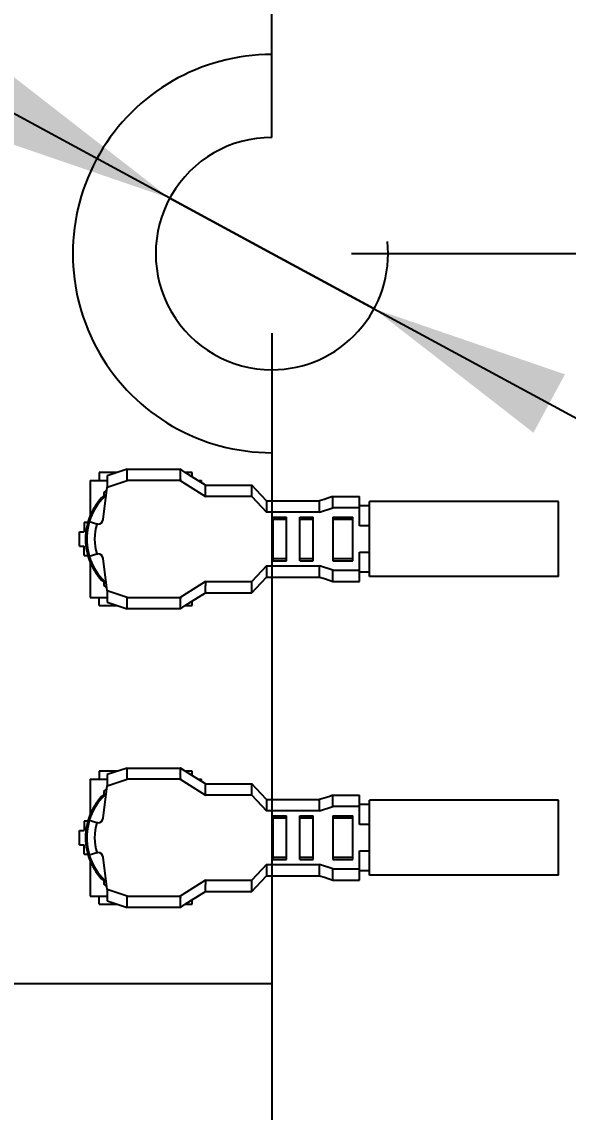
# Model space of a CAD drawing. Header units: millimetres. Extents: x 0 to 594, y 0 to 420.
# Drawn here: x 387.62 to 395.86, y 169.07 to 185.5 of the extents above; entities that cross this region are included whole.
import ezdxf

# ---------------------------------------------------------------- set-up
doc = ezdxf.new("R2010")
doc.units = ezdxf.units.MM
doc.header["$LTSCALE"] = 32.67
doc.layers.get('0').update_dxf_attribs({"linetype": 'CONTINUOUS'})
doc.styles.get("Standard").update_dxf_attribs({"font": 'txt', "width": 0.8})
doc.styles.add('TEXTSTYLE_3', font='symbol_asme.ttf')
doc.dimstyles.new('DIMSTYLE_1', dxfattribs={"dimtxt": 2.5, "dimasz": 3, "dimexe": 1.5, "dimexo": 1.2, "dimtad": 1, "dimdsep": 46, "dimtxsty": 'STANDARD', "dimblk": '_FILLED', "dimblk1": '_FILLED', "dimblk2": '_FILLED', "dimcen": 0.09, "dimazin": 2, "dimtp": 0.01, "dimtm": 0.01, "dimtfac": 1, "dimtofl": 0, "dimtmove": 0, "dimatfit": 3, "dimldrblk": '_FILLED', "dimfxl": 1, "dimtolj": 1, "dimarcsym": 0})
doc.dimstyles.new('DIMSTYLE_2', dxfattribs={"dimtxt": 2.5, "dimasz": 3, "dimexe": 1.5, "dimexo": 1.2, "dimtad": 1, "dimdsep": 46, "dimtxsty": 'STANDARD', "dimblk": '_FILLED', "dimblk1": '_FILLED', "dimblk2": '_FILLED', "dimcen": 0.09, "dimazin": 2, "dimtp": 0.01, "dimtm": 0.01, "dimtfac": 1, "dimtmove": 0, "dimatfit": 2, "dimldrblk": '_FILLED', "dimfxl": 1, "dimtolj": 1, "dimarcsym": 0})

# ---------------------------------------------------------------- blocks, each defined once
blk = doc.blocks.new('_FILLED')
at = {"color": 0, "linetype": 'BYBLOCK'}
blk.add_solid([(0, 0), (-1, 0.1667), (-1, -0.1667)], dxfattribs=at)
blk = doc.blocks.new('*D0')
at = {"color": 2, "linetype": 'CONTINUOUS'}
for p, q in [((252.741, 195.783), (252.741, 154.067)), ((391.391, 180.805), (391.391, 154.067)), ((252.741, 155.567), (322.066, 155.567)), ((391.391, 155.567), (322.066, 155.567))]:
    blk.add_line(p, q, dxfattribs=at)
at = {"color": 2, "linetype": 'CONTINUOUS', "xscale": 3, "yscale": 3, "zscale": 3, "rotation": 180}
blk.add_blockref('_FILLED', (252.741, 155.567), dxfattribs=at)
at = {"color": 2, "linetype": 'CONTINUOUS', "xscale": 3, "yscale": 3, "zscale": 3}
blk.add_blockref('_FILLED', (391.391, 155.567), dxfattribs=at)
at = {"color": 2, "linetype": 'CONTINUOUS', "insert": (320.106, 158.692), "char_height": 2.5, "width": 12, "attachment_point": 2, "line_spacing_factor": 0.9}
blk.add_mtext('138.65', dxfattribs=at)
blk = doc.blocks.new('*D1')
at = {"color": 2, "linetype": 'CONTINUOUS'}
for p, q in [((254.041, 197.083), (406.692, 197.083)), ((405.192, 197.083), (405.192, 189.544)), ((405.192, 182.005), (405.192, 189.544)), ((392.591, 182.005), (406.692, 182.005))]:
    blk.add_line(p, q, dxfattribs=at)
at = {"color": 2, "linetype": 'CONTINUOUS', "xscale": 3, "yscale": 3, "zscale": 3}
for p, rotation in [((405.192, 197.083), 90), ((405.192, 182.005), 270)]:
    blk.add_blockref('_FILLED', p, dxfattribs=dict(at, rotation=rotation))
at = {"color": 2, "linetype": 'CONTINUOUS', "insert": (402.067, 189.544), "char_height": 2.5, "width": 10, "attachment_point": 2, "rotation": 90, "line_spacing_factor": 0.9}
blk.add_mtext('15.08', dxfattribs=at)
blk = doc.blocks.new('*D2')
at = {"color": 2, "linetype": 'CONTINUOUS'}
for p, q in [((391.391, 182.005), (385.454, 185.217)), ((389.852, 182.838), (389.852, 182.838)), ((389.852, 182.838), (391.391, 182.005)), ((392.931, 181.173), (391.391, 182.005)), ((391.391, 182.005), (409.646, 172.132)), ((392.931, 181.173), (392.931, 181.173))]:
    blk.add_line(p, q, dxfattribs=at)
at = {"color": 2, "linetype": 'CONTINUOUS', "xscale": 3, "yscale": 3, "zscale": 3}
for p, rotation in [((389.852, 182.838), 331.593129541), ((392.931, 181.173), 151.593129541)]:
    blk.add_blockref('_FILLED', p, dxfattribs=dict(at, rotation=rotation))
at = {"color": 2, "linetype": 'CONTINUOUS', "insert": (403.261, 179.138), "char_height": 2.5, "width": 13.42308, "attachment_point": 1, "rotation": 331.5927, "line_spacing_factor": 0.9, "style": 'TEXTSTYLE_3'}
blk.add_mtext('⌀\\ftxt;3.5', dxfattribs=at)

msp = doc.modelspace()

# ---------------------------------------------------------------- linework, layer by layer
at = {"color": 7, "linetype": 'CONTINUOUS'}
for p, q in [((391.391, 183.755), (391.391, 193.005)), ((391.391, 180.255), (391.391, 178.28)), ((389.211, 178.755), (388.911, 178.656)), ((389.211, 178.755), (388.911, 178.655)), ((389.211, 178.755), (390.011, 178.755)), ((390.02, 178.75), (390.011, 178.755)), ((390.011, 178.748), (390.011, 178.755)), ((388.651, 178.585), (388.911, 178.585)), ((388.651, 178.585), (388.651, 178.044)), ((389.061, 178.705), (388.791, 178.705)), ((388.791, 178.705), (388.791, 178.585)), ((388.911, 178.655), (388.911, 178.485)), ((390.191, 178.705), (390.09, 178.705)), ((390.191, 178.641), (390.191, 178.705)), ((390.279, 178.585), (390.331, 178.585)), ((390.331, 178.552), (390.331, 178.585)), ((388.85, 178), (388.911, 178.485)), ((388.861, 178.403), (388.9, 178.435)), ((388.861, 178.403), (388.861, 178.334)), ((388.905, 178.435), (388.9, 178.435)), ((390.391, 178.515), (391.091, 178.515)), ((390.391, 178.515), (390.391, 178.513)), ((390.391, 178.513), (390.391, 178.502)), ((390.391, 178.477), (390.391, 178.502)), ((390.391, 178.449), (390.391, 178.477)), ((390.391, 178.413), (390.391, 178.449)), ((390.391, 178.361), (390.391, 178.413)), ((390.391, 178.361), (390.391, 178.345)), ((391.311, 178.28), (392.111, 178.28)), ((391.311, 178.28), (391.311, 178.11)), ((392.111, 178.11), (392.111, 178.28)), ((392.311, 178.345), (392.711, 178.345)), ((392.311, 178.175), (392.311, 178.345)), ((392.711, 177.905), (392.711, 178.345)), ((395.711, 178.27), (392.861, 178.27)), ((392.861, 177.14), (392.861, 178.27)), ((395.711, 177.14), (395.711, 178.27)), ((392.861, 178.205), (392.711, 178.205)), ((388.622, 177.955), (388.561, 177.955)), ((388.561, 177.955), (388.561, 177.815)), ((388.755, 177.93), (388.64, 177.965)), ((388.771, 177.93), (388.755, 177.93)), ((391.411, 178.035), (391.611, 178.035)), ((391.411, 177.375), (391.411, 178.035)), ((391.411, 178.005), (391.611, 178.005)), ((391.611, 177.375), (391.611, 178.035)), ((391.811, 178.035), (392.011, 178.035)), ((391.811, 177.375), (391.811, 178.035)), ((391.811, 178.005), (392.011, 178.005)), ((392.011, 177.375), (392.011, 178.035)), ((392.311, 178.035), (392.611, 178.035)), ((392.311, 178.035), (392.311, 177.375)), ((392.311, 178.005), (392.611, 178.005)), ((392.611, 177.375), (392.611, 178.035)), ((388.491, 177.815), (388.561, 177.815)), ((388.491, 177.595), (388.491, 177.815)), ((392.861, 177.905), (392.711, 177.905)), ((388.491, 177.595), (388.561, 177.595)), ((388.561, 177.455), (388.561, 177.595)), ((388.561, 177.455), (388.622, 177.455)), ((388.64, 177.445), (388.755, 177.48)), ((388.755, 177.48), (388.771, 177.48)), ((392.711, 177.505), (392.861, 177.505)), ((392.711, 177.066), (392.711, 177.505)), ((388.651, 177.367), (388.651, 176.825)), ((388.911, 176.925), (388.85, 177.41)), ((391.311, 177.3), (391.311, 177.13)), ((391.611, 177.405), (391.411, 177.405)), ((391.411, 177.375), (391.611, 177.375)), ((392.011, 177.405), (391.811, 177.405)), ((391.811, 177.375), (392.011, 177.375)), ((392.111, 177.13), (392.111, 177.3)), ((392.611, 177.405), (392.311, 177.405)), ((392.311, 177.375), (392.611, 177.375)), ((391.311, 177.13), (392.111, 177.13)), ((391.391, 177.13), (391.391, 173.78)), ((392.311, 177.066), (392.311, 177.236)), ((392.861, 177.205), (392.711, 177.205)), ((395.711, 177.14), (392.861, 177.14)), ((388.861, 177.077), (388.861, 177.008)), ((388.9, 176.975), (388.861, 177.008)), ((388.9, 176.975), (388.905, 176.975)), ((388.911, 176.925), (388.911, 176.755)), ((390.391, 177.066), (390.391, 177.002)), ((390.391, 176.963), (390.391, 177.002)), ((390.391, 176.932), (390.391, 176.963)), ((390.391, 176.909), (390.391, 176.932)), ((391.091, 176.896), (391.091, 177.066)), ((392.311, 177.066), (392.711, 177.066)), ((388.651, 176.825), (388.911, 176.825)), ((388.791, 176.705), (388.791, 176.825)), ((389.211, 176.655), (389.211, 176.825)), ((390.191, 176.705), (390.191, 176.77)), ((390.391, 176.909), (390.391, 176.898)), ((390.391, 176.896), (390.391, 176.898)), ((390.391, 176.896), (391.091, 176.896)), ((388.791, 176.705), (389.061, 176.705)), ((388.911, 176.755), (389.211, 176.655)), ((388.911, 176.755), (389.211, 176.655)), ((390.011, 176.655), (389.211, 176.655)), ((390.011, 176.655), (390.011, 176.663)), ((390.011, 176.655), (390.02, 176.661)), ((390.09, 176.705), (390.191, 176.705)), ((389.061, 174.205), (388.791, 174.205)), ((388.791, 174.205), (388.791, 174.085)), ((389.211, 174.255), (388.911, 174.156)), ((389.211, 174.255), (388.911, 174.155)), ((388.911, 174.155), (388.911, 173.985)), ((389.211, 174.255), (390.011, 174.255)), ((390.02, 174.25), (390.011, 174.255)), ((390.011, 174.248), (390.011, 174.255)), ((390.191, 174.205), (390.09, 174.205)), ((390.191, 174.141), (390.191, 174.205)), ((388.651, 174.085), (388.911, 174.085)), ((388.651, 174.085), (388.651, 173.544)), ((388.85, 173.5), (388.911, 173.985)), ((390.279, 174.085), (390.331, 174.085)), ((390.331, 174.052), (390.331, 174.085)), ((390.391, 174.015), (391.091, 174.015)), ((390.391, 174.015), (390.391, 174.013)), ((390.391, 174.013), (390.391, 174.002)), ((390.391, 173.977), (390.391, 174.002)), ((390.391, 173.949), (390.391, 173.977)), ((388.861, 173.903), (388.9, 173.935)), ((388.861, 173.903), (388.861, 173.834)), ((388.905, 173.935), (388.9, 173.935)), ((390.391, 173.913), (390.391, 173.949)), ((390.391, 173.861), (390.391, 173.913)), ((390.391, 173.861), (390.391, 173.845)), ((392.311, 173.845), (392.711, 173.845)), ((392.311, 173.675), (392.311, 173.845)), ((392.711, 173.405), (392.711, 173.845)), ((391.311, 173.78), (392.111, 173.78)), ((391.311, 173.78), (391.311, 173.61)), ((392.111, 173.61), (392.111, 173.78)), ((392.861, 173.705), (392.711, 173.705)), ((395.711, 173.77), (392.861, 173.77)), ((392.861, 172.64), (392.861, 173.77)), ((395.711, 172.64), (395.711, 173.77)), ((391.411, 173.535), (391.611, 173.535)), ((391.411, 172.875), (391.411, 173.535)), ((391.411, 173.505), (391.611, 173.505)), ((391.611, 172.875), (391.611, 173.535)), ((391.811, 173.535), (392.011, 173.535)), ((391.811, 172.875), (391.811, 173.535)), ((391.811, 173.505), (392.011, 173.505)), ((392.011, 172.875), (392.011, 173.535)), ((392.311, 173.535), (392.611, 173.535)), ((392.311, 173.535), (392.311, 172.875)), ((392.311, 173.505), (392.611, 173.505)), ((392.611, 172.875), (392.611, 173.535)), ((388.491, 173.315), (388.561, 173.315)), ((388.491, 173.095), (388.491, 173.315)), ((388.622, 173.455), (388.561, 173.455)), ((388.561, 173.455), (388.561, 173.315)), ((388.755, 173.43), (388.64, 173.465)), ((388.771, 173.43), (388.755, 173.43)), ((392.861, 173.405), (392.711, 173.405)), ((388.491, 173.095), (388.561, 173.095)), ((388.561, 172.955), (388.561, 173.095)), ((388.64, 172.945), (388.755, 172.98)), ((388.755, 172.98), (388.771, 172.98)), ((392.711, 173.005), (392.861, 173.005)), ((392.711, 172.566), (392.711, 173.005)), ((388.561, 172.955), (388.622, 172.955)), ((388.651, 172.867), (388.651, 172.325)), ((388.911, 172.425), (388.85, 172.91)), ((391.611, 172.905), (391.411, 172.905)), ((391.411, 172.875), (391.611, 172.875)), ((392.011, 172.905), (391.811, 172.905)), ((391.811, 172.875), (392.011, 172.875)), ((392.611, 172.905), (392.311, 172.905)), ((392.311, 172.875), (392.611, 172.875)), ((391.311, 172.8), (391.311, 172.63)), ((392.111, 172.63), (392.111, 172.8)), ((392.311, 172.566), (392.311, 172.736)), ((392.861, 172.705), (392.711, 172.705)), ((388.861, 172.577), (388.861, 172.508)), ((388.9, 172.475), (388.861, 172.508)), ((390.391, 172.566), (390.391, 172.502)), ((390.391, 172.463), (390.391, 172.502)), ((391.091, 172.396), (391.091, 172.566)), ((391.311, 172.63), (392.111, 172.63)), ((391.391, 172.63), (391.391, 171.005)), ((392.311, 172.566), (392.711, 172.566)), ((395.711, 172.64), (392.861, 172.64)), ((388.651, 172.325), (388.911, 172.325)), ((388.791, 172.205), (388.791, 172.325)), ((388.9, 172.475), (388.905, 172.475)), ((388.911, 172.425), (388.911, 172.255)), ((389.211, 172.155), (389.211, 172.325)), ((390.391, 172.432), (390.391, 172.463)), ((390.391, 172.409), (390.391, 172.432)), ((390.391, 172.409), (390.391, 172.398)), ((390.391, 172.396), (390.391, 172.398)), ((390.391, 172.396), (391.091, 172.396)), ((388.791, 172.205), (389.061, 172.205)), ((388.911, 172.255), (389.211, 172.155)), ((388.911, 172.255), (389.211, 172.155)), ((390.011, 172.155), (390.011, 172.163)), ((390.011, 172.155), (390.02, 172.161)), ((390.09, 172.205), (390.191, 172.205)), ((390.191, 172.205), (390.191, 172.27)), ((390.011, 172.155), (389.211, 172.155)), ((391.391, 171.005), (365.391, 171.005))]:
    msp.add_line(p, q, dxfattribs=at)
at = {"color": 9, "linetype": 'CONTINUOUS'}
for p, q in [((388.911, 178.485), (389.211, 178.585)), ((390.011, 178.585), (389.211, 178.585)), ((390.011, 178.585), (390.391, 178.345)), ((391.091, 178.345), (390.391, 178.345)), ((391.091, 178.345), (391.311, 178.11)), ((392.111, 178.11), (391.311, 178.11)), ((392.111, 178.11), (392.311, 178.175)), ((392.711, 178.175), (392.311, 178.175)), ((391.311, 177.3), (391.091, 177.066)), ((391.311, 177.3), (392.111, 177.3)), ((392.311, 177.236), (392.111, 177.3)), ((392.311, 177.236), (392.711, 177.236)), ((389.211, 176.825), (388.911, 176.925)), ((390.391, 177.066), (390.011, 176.825)), ((390.391, 177.066), (391.091, 177.066)), ((389.211, 176.825), (390.011, 176.825)), ((388.911, 173.985), (389.211, 174.085)), ((390.011, 174.085), (389.211, 174.085)), ((390.011, 174.085), (390.391, 173.845)), ((391.091, 173.845), (390.391, 173.845)), ((391.091, 173.845), (391.311, 173.61)), ((392.111, 173.61), (392.311, 173.675)), ((392.711, 173.675), (392.311, 173.675)), ((392.111, 173.61), (391.311, 173.61)), ((391.311, 172.8), (391.091, 172.566)), ((391.311, 172.8), (392.111, 172.8)), ((392.311, 172.736), (392.111, 172.8)), ((392.311, 172.736), (392.711, 172.736)), ((390.391, 172.566), (390.011, 172.325)), ((390.391, 172.566), (391.091, 172.566)), ((389.211, 172.325), (388.911, 172.425)), ((389.211, 172.325), (390.011, 172.325))]:
    msp.add_line(p, q, dxfattribs=at)
at = {"color": 7, "linetype": 'CONTINUOUS'}
for points in [[(390.391, 178.515), (390.284, 178.582), (390.178, 178.649), (390.084, 178.709), (390.012, 178.755)], [(391.311, 178.28), (391.234, 178.362), (391.155, 178.446), (391.091, 178.515)], [(392.311, 178.345), (392.25, 178.323), (392.179, 178.3), (392.111, 178.28)], [(391.091, 176.896), (391.155, 176.964), (391.234, 177.048), (391.311, 177.13)], [(392.111, 177.131), (392.185, 177.109), (392.254, 177.086), (392.311, 177.066)], [(390.012, 176.655), (390.084, 176.702), (390.179, 176.762), (390.285, 176.829), (390.391, 176.896)], [(390.391, 174.015), (390.284, 174.082), (390.178, 174.149), (390.084, 174.209), (390.012, 174.255)], [(391.311, 173.78), (391.234, 173.862), (391.155, 173.946), (391.091, 174.015)], [(392.311, 173.845), (392.25, 173.823), (392.179, 173.8), (392.111, 173.78)], [(391.091, 172.396), (391.155, 172.464), (391.234, 172.548), (391.311, 172.63)], [(392.111, 172.631), (392.185, 172.609), (392.254, 172.586), (392.311, 172.566)], [(390.012, 172.155), (390.084, 172.202), (390.179, 172.262), (390.285, 172.329), (390.391, 172.396)]]:
    msp.add_lwpolyline(points, dxfattribs=at)
at = {"color": 40, "linetype": 'CONTINUOUS'}
msp.add_arc((391.391, 182.005), 3, 89.9999, 270.0002, dxfattribs=at)
at = {"color": 7, "linetype": 'CONTINUOUS'}
for centre, radius, start, end in [((391.391, 182.005), 1.75, 89.9998, 270.0003), ((389.491, 177.705), 0.908, 134.1619, 225.8381), ((389.491, 177.705), 0.89, 131.9446, 228.0554), ((388.771, 178.01), 0.08, 270, 352.8115), ((388.771, 177.4), 0.08, 7.1885, 90), ((389.491, 173.205), 0.908, 134.1619, 225.8381), ((389.491, 173.205), 0.89, 131.9446, 228.0554), ((388.771, 173.51), 0.08, 270, 352.8115), ((388.771, 172.9), 0.08, 7.1885, 90)]:
    msp.add_arc(centre, radius, start, end, dxfattribs=at)
at = {"color": 2, "linetype": 'CONTINUOUS'}
msp.add_arc((391.391, 182.005), 1.75, 270.0003, 6.0317, dxfattribs=at)
at = {"color": 9, "linetype": 'CONTINUOUS'}
for centre in [(389.491, 177.705), (389.491, 173.205)]:
    msp.add_arc(centre, 0.77, 163.0098, 196.9902, dxfattribs=at)
at = {"color": 7, "linetype": 'CONTINUOUS'}
for points, knots in [([(389.211, 178.585), (389.211, 178.596), (389.211, 178.618), (389.211, 178.65), (389.211, 178.679), (389.211, 178.704), (389.211, 178.723), (389.211, 178.735), (389.211, 178.742), (389.211, 178.747), (389.211, 178.75), (389.212, 178.752), (389.212, 178.753), (389.212, 178.754), (389.212, 178.755), (389.212, 178.755), (389.211, 178.755)], [0, 0, 0, 0, 0.194632, 0.381959, 0.554479, 0.705726, 0.829822, 0.880167, 0.922021, 0.955011, 0.968098, 0.978896, 0.98735, 0.993367, 0.99705, 1, 1, 1, 1]), ([(390.011, 178.748), (390.011, 178.74), (390.011, 178.726), (390.011, 178.706), (390.011, 178.685), (390.011, 178.663), (390.011, 178.638), (390.012, 178.612), (390.012, 178.594), (390.011, 178.585)], [0, 0, 0, 0, 0.14686, 0.253527, 0.378985, 0.520024, 0.673122, 0.834615, 1, 1, 1, 1]), ([(391.091, 178.345), (391.091, 178.356), (391.091, 178.377), (391.091, 178.409), (391.091, 178.438), (391.091, 178.46), (391.091, 178.476), (391.091, 178.485), (391.091, 178.494), (391.091, 178.501), (391.091, 178.506), (391.091, 178.509), (391.091, 178.511), (391.091, 178.513), (391.091, 178.514), (391.091, 178.514), (391.091, 178.515), (391.091, 178.515)], [0, 0, 0, 0, 0.195005, 0.382666, 0.555518, 0.707076, 0.772976, 0.83144, 0.881895, 0.923843, 0.956911, 0.970003, 0.98075, 0.989136, 0.995145, 0.998767, 1, 1, 1, 1]), ([(390.011, 176.825), (390.012, 176.816), (390.012, 176.799), (390.011, 176.773), (390.011, 176.748), (390.011, 176.725), (390.011, 176.705), (390.011, 176.685), (390.011, 176.671), (390.011, 176.663)], [0, 0, 0, 0, 0.165385, 0.326878, 0.479976, 0.621015, 0.746473, 0.85314, 1, 1, 1, 1]), ([(389.211, 174.085), (389.211, 174.096), (389.211, 174.118), (389.211, 174.15), (389.211, 174.179), (389.211, 174.204), (389.211, 174.223), (389.211, 174.235), (389.211, 174.242), (389.211, 174.247), (389.211, 174.25), (389.212, 174.252), (389.212, 174.253), (389.212, 174.254), (389.212, 174.255), (389.212, 174.255), (389.211, 174.255)], [0, 0, 0, 0, 0.194632, 0.381959, 0.554479, 0.705726, 0.829822, 0.880167, 0.922021, 0.955011, 0.968098, 0.978896, 0.98735, 0.993367, 0.99705, 1, 1, 1, 1]), ([(390.011, 174.248), (390.011, 174.24), (390.011, 174.226), (390.011, 174.206), (390.011, 174.185), (390.011, 174.163), (390.011, 174.138), (390.012, 174.112), (390.012, 174.094), (390.011, 174.085)], [0, 0, 0, 0, 0.14686, 0.253527, 0.378985, 0.520024, 0.673122, 0.834615, 1, 1, 1, 1]), ([(391.091, 173.845), (391.091, 173.856), (391.091, 173.877), (391.091, 173.909), (391.091, 173.938), (391.091, 173.96), (391.091, 173.976), (391.091, 173.985), (391.091, 173.994), (391.091, 174.001), (391.091, 174.006), (391.091, 174.009), (391.091, 174.011), (391.091, 174.013), (391.091, 174.014), (391.091, 174.014), (391.091, 174.015), (391.091, 174.015)], [0, 0, 0, 0, 0.195005, 0.382666, 0.555518, 0.707076, 0.772976, 0.83144, 0.881895, 0.923843, 0.956911, 0.970003, 0.98075, 0.989136, 0.995145, 0.998767, 1, 1, 1, 1]), ([(390.011, 172.325), (390.012, 172.316), (390.012, 172.299), (390.011, 172.273), (390.011, 172.248), (390.011, 172.225), (390.011, 172.205), (390.011, 172.185), (390.011, 172.171), (390.011, 172.163)], [0, 0, 0, 0, 0.165385, 0.326878, 0.479976, 0.621015, 0.746473, 0.85314, 1, 1, 1, 1])]:
    msp.add_open_spline(points, degree=3, knots=knots, dxfattribs=at)

# ---------------------------------------------------------------- dimensions: what is measured, and where the dimension line sits
at = {"color": 2, "linetype": 'CONTINUOUS'}
dim = msp.add_linear_dim(base=(391.391, 155.567), p1=(252.741, 196.983), p2=(391.391, 182.005), dimstyle='DIMSTYLE_1', dxfattribs=at)
dim.commit()
dim.dimension.update_dxf_attribs({"geometry": '*D0', "text_midpoint": (320.419, 155.567), "dimtype": 160})
dim = msp.add_linear_dim(base=(405.192, 182.005), p1=(252.841, 197.083), p2=(391.391, 182.005), angle=270, dimstyle='DIMSTYLE_1', dxfattribs=at)
dim.commit()
dim.dimension.update_dxf_attribs({"geometry": '*D1', "text_midpoint": (405.192, 189.857), "dimtype": 160})
dim = msp.add_diameter_dim_2p(p1=(389.852, 182.838), p2=(392.931, 181.173), text='⌀<>', dimstyle='DIMSTYLE_2', override={"dimpost": '<>'}, dxfattribs=at)
dim.commit()
dim.dimension.update_dxf_attribs({"geometry": '*D2', "text_midpoint": (406.602, 175.91), "dimtype": 163})

doc.saveas('drawing.dxf')
